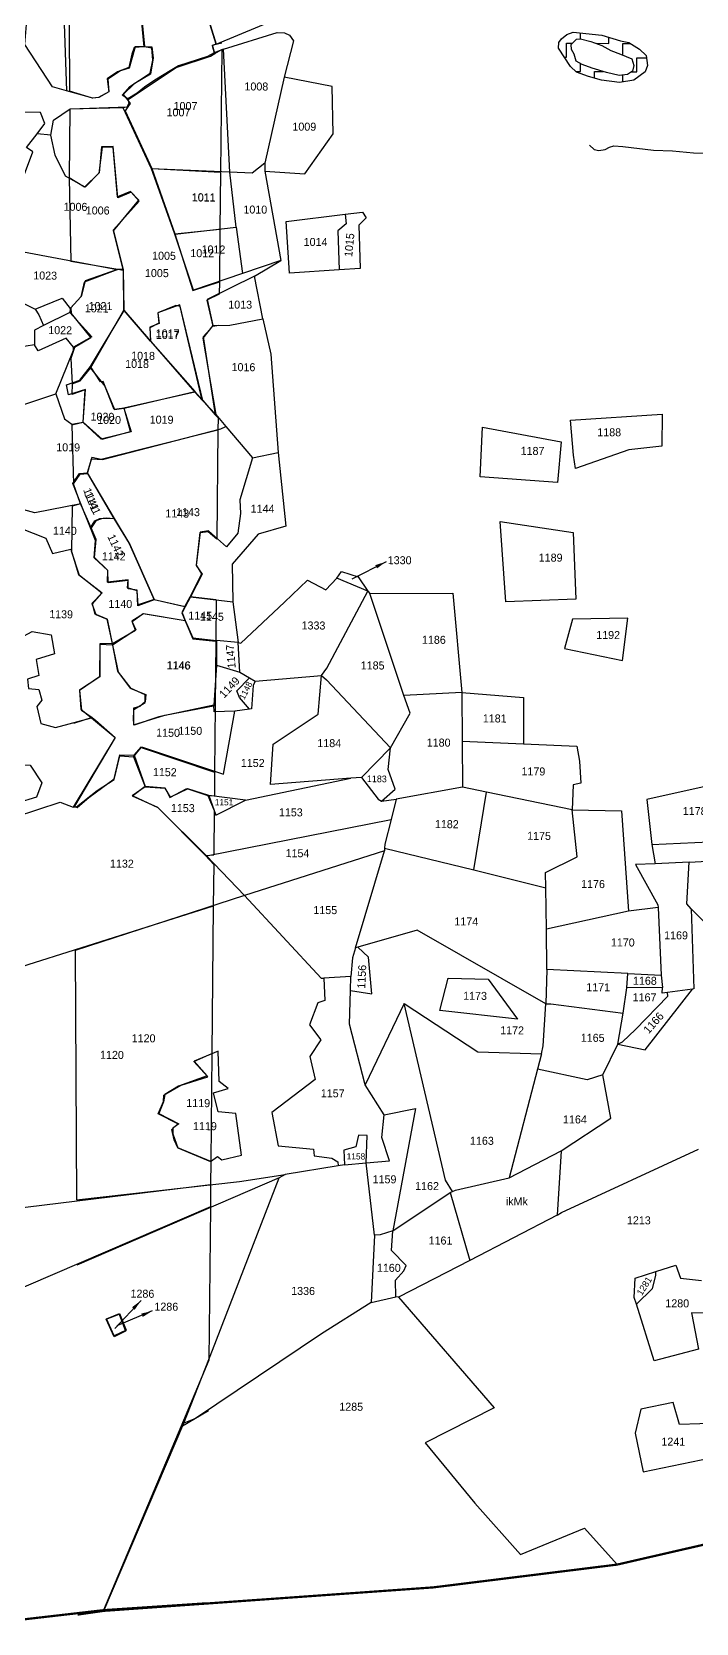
# Model space of a CAD drawing. Header units: metres. Extents: x 261324 to 273196, y 2168580 to 2176145.
# Drawn here: x 269066 to 269832, y 2172565 to 2174401 of the extents above; entities that cross this region are included whole.
import ezdxf

# ---------------------------------------------------------------- set-up
doc = ezdxf.new("R2010")
doc.units = ezdxf.units.M
for name, color, linetype in [('LINE_WATER', 4, 'Continuous'), ('OFF', 1, 'Continuous'), ('POLY_HATCH', 12, 'Continuous'), ('POLY_PARCEL', 6, 'Continuous'), ('SYM_ARROW', 1, 'Continuous'), ('TEXT_MAPIN', 7, 'Continuous'), ('TEXT_PARCEL', 7, 'Continuous'), ('V_BOUND_LINE', 7, 'Continuous')]:
    doc.layers.add(name, color=color, linetype=linetype)
doc.styles.get("Standard").update_dxf_attribs({"font": 'simplex.shx'})
doc.styles.add('TEXT_MAP', font='KRDEV050.TTF', dxfattribs={"height": 1.8})
doc.dimstyles.get("Standard").update_dxf_attribs({"dimtxt": 0.18, "dimasz": 0.18, "dimexe": 0.18, "dimexo": 0.0625, "dimgap": 0.09, "dimtad": 0, "dimtih": 1, "dimtoh": 1, "dimdec": 4, "dimzin": 0, "dimdsep": 46, "dimtxsty": 'Standard', "dimcen": 0.09, "dimadec": 0, "dimazin": 0, "dimtfac": 1, "dimtdec": 4, "dimtofl": 0, "dimtmove": 0, "dimatfit": 3, "dimfxl": 1, "dimtolj": 1, "dimtzin": 0, "dimarcsym": 0})

# ---------------------------------------------------------------- blocks, each defined once
blk = doc.blocks.new('TEXTARROW')
blk.add_leader([(0, 0), (8.637069701349446, 0)], dimstyle='Standard', override={"dimtxt": 2.5, "dimasz": 2.5, "dimexe": 1.25, "dimexo": 0.625, "dimgap": 0.625, "dimtad": 1, "dimtih": 0, "dimtoh": 0, "dimzin": 8, "dimcen": 2.5, "dimtofl": 1})
blk = doc.blocks.new('62')
at = {"layer": 'POLY_HATCH'}
h = blk.add_hatch(dxfattribs=at)
h.set_pattern_fill('ZIGZAG', color=256, scale=0.9999999999999999, angle=-0.7957495410019815, style=0)
h.set_pattern_definition([(359.204250458998, (275152.2432474227, 2172428.948187294), (3.218788203200321, 3.130599383974009), [3.174999999999998, -3.174999999999998]), (89.20425045899802, (275155.4179412163, 2172428.904092884), (-3.130599383974009, 3.218788203200321), [3.174999999999998, -3.174999999999998])])
h.paths.add_polyline_path([(275323.9899567827, 2173112.719869423), (275322.4625794051, 2173114.152924408), (275320.0617535267, 2173115.665341993), (275318.2503995976, 2173116.026652944), (275314.0307509464, 2173117.362642295), (275307.583115649, 2173118.124500582), (275306.1631830518, 2173117.606377152), (275304.9384963197, 2173116.614929939), (275304.3219536801, 2173115.81672649), (275304.3042151508, 2173114.539594099), (275306.9376691531, 2173110.401954514), (275308.2651326298, 2173109.106135713), (275310.941532602, 2173108.060504971), (275313.8907097708, 2173107.280006993), (275317.9188470466, 2173106.686215892), (275321.1548015748, 2173107.179113533), (275323.7368272601, 2173109.025705996), (275324.2281865563, 2173110.49795303)])
h.paths.add_polyline_path([(275321.2005483527, 2173110.47277396), (275320.8465093134, 2173109.200312561), (275319.7600764183, 2173108.475866554), (275317.8739958763, 2173108.300370049), (275314.9902131933, 2173108.945500229), (275311.8420557376, 2173109.930452398), (275309.5664171472, 2173110.768826343), (275308.2314847929, 2173111.526903522), (275307.7830674884, 2173113.146662947), (275307.1917322895, 2173114.163335948), (275307.1403419112, 2173115.306966546), (275308.3678294851, 2173116.500067781), (275309.2431452138, 2173116.555141196), (275311.5897799059, 2173115.984702623), (275313.9990082759, 2173115.077244667), (275316.0009400003, 2173113.906519895), (275318.2093208555, 2173113.069080117), (275320.7502677987, 2173111.958099753)], flags=16)
at = {"layer": 'LINE_WATER'}
blk.add_lwpolyline([(275311.0797972323, 2173092.616637354), (275312.142886004, 2173091.660645417), (275313.1489866921, 2173091.444978416), (275314.6315129333, 2173091.626080025), (275315.5806216271, 2173092.150740452), (275316.5269334575, 2173092.473749238), (275318.5428693232, 2173092.311289703), (275325.4594573178, 2173091.408456022), (275329.7622389841, 2173091.214231264), (275334.4648444737, 2173090.745531755), (275337.2888343884, 2173090.639079855), (275339.0432002338, 2173091.01809384), (275342.3520141809, 2173091.913365359), (275343.4281773905, 2173091.89841816), (275346.1045773628, 2173090.852787416), (275348.4512120549, 2173090.282348844), (275350.5269407228, 2173089.581213466), (275352.1318494657, 2173088.886617468), (275353.0641532442, 2173088.20136351), (275354.5614175379, 2173087.411458266)], dxfattribs=at)
at = {"layer": 'OFF'}
for points in [[(275194.3427371572, 2173149.48423743), (275194.2009719925, 2173105.675525256)], [(275194.2654184056, 2173101.586381406), (275194.0108320249, 2173086.133901013)], [(275194.0108320249, 2173086.133901013), (275194.2612359257, 2173067.308921352)], [(275235.5365496762, 2173063.726249986), (275241.5070295526, 2173067.217234515)], [(275194.1179671658, 2173045.484778265), (275194.3138443129, 2173039.829537053)], [(275194.3138443129, 2173039.829537053), (275194.2800133488, 2173037.393787204)], [(275194.2245749831, 2173030.525214946), (275194.4512905908, 2173017.343954052)], [(275194.1364515646, 2173012.326286254), (275193.9264695513, 2173002.149689284)], [(275194.127893033, 2172912.350896548), (275193.9763246028, 2172856.217599788)]]:
    blk.add_lwpolyline(points, dxfattribs=at)
at = {"layer": 'POLY_HATCH'}
for points in [[(275306.1631830518, 2173117.606377152), (275307.583115649, 2173118.124500582), (275314.0307509464, 2173117.362642295), (275318.2503995976, 2173116.026652944), (275320.0617535267, 2173115.665341993), (275322.4625794051, 2173114.152924408), (275323.9899567827, 2173112.719869423), (275324.2281865563, 2173110.49795303), (275323.7368272601, 2173109.025705996), (275321.1548015748, 2173107.179113533), (275317.9188470466, 2173106.686215892), (275313.8907097708, 2173107.280006993), (275310.941532602, 2173108.060504971), (275308.2651326298, 2173109.106135713), (275306.9376691531, 2173110.401954514), (275304.3042151508, 2173114.539594099), (275304.3219536801, 2173115.81672649), (275304.9384963197, 2173116.614929939)], [(275307.1403419112, 2173115.306966546), (275308.3678294851, 2173116.500067781), (275309.2431452138, 2173116.555141196), (275311.5897799059, 2173115.984702623), (275313.9990082759, 2173115.077244667), (275316.0009400003, 2173113.906519895), (275318.2093208555, 2173113.069080117), (275320.7502677987, 2173111.958099753), (275321.2005483527, 2173110.47277396), (275320.8465093134, 2173109.200312561), (275319.7600764183, 2173108.475866554), (275317.8739958763, 2173108.300370049), (275314.9902131933, 2173108.945500229), (275311.8420557376, 2173109.930452398), (275309.5664171472, 2173110.768826343), (275308.2314847929, 2173111.526903522), (275307.7830674884, 2173113.146662947), (275307.1917322895, 2173114.163335948)]]:
    blk.add_lwpolyline(points, close=True, dxfattribs=at)
at = {"layer": 'POLY_PARCEL'}
for points in [[(275211.1223612885, 2173115.524851978), (275207.5713224659, 2173155.29120699)], [(275221.9512586062, 2173133.773741686), (275227.2985239611, 2173115.947018517)], [(275227.2985239611, 2173115.947018517), (275241.9680038322, 2173121.913696347)], [(275228.896783522, 2173114.85862794), (275241.0565758471, 2173118.523788593), (275242.6536928106, 2173118.421728992), (275243.7652389053, 2173117.887096697), (275244.6664701831, 2173116.596561795), (275242.5564231112, 2173108.443970012)], [(275211.1223612885, 2173115.524851978), (275208.8820763457, 2173115.35627876), (275208.3021779149, 2173113.886624035), (275207.6207381776, 2173110.860798699), (275205.0497143135, 2173109.898059576), (275202.7506149282, 2173108.372409164), (275203.1091286365, 2173105.412013817), (275200.7739576444, 2173104.166432852), (275199.3732903054, 2173104.026133808), (275194.2009719925, 2173105.675525256)], [(275207.3233502376, 2173103.835836006), (275206.095816888, 2173104.651647726), (275207.8011265045, 2173106.584924094), (275212.3982160544, 2173109.556363629), (275212.998634901, 2173112.503440033), (275212.8360162067, 2173115.18154609), (275211.1223612885, 2173115.524851978)], [(275227.2985239611, 2173115.947018517), (275226.3756630467, 2173115.680270448), (275226.8474021673, 2173114.0483945)], [(275228.896783522, 2173114.85862794), (275226.8474021673, 2173114.0483945)], [(275230.1234071685, 2173087.161300611), (275228.896783522, 2173114.85862794)], [(275226.8474021673, 2173114.0483945), (275225.3568441833, 2173113.190461023), (275218.8146876371, 2173111.164611886), (275216.8807350163, 2173110.033270869), (275213.4553885343, 2173107.984099245), (275211.115780659, 2173106.41907312), (275209.4587439767, 2173105.084194182), (275207.3233502376, 2173103.835836006)], [(275238.02691196, 2173087.319757644), (275247.0496693837, 2173086.675243824), (275253.4885500752, 2173095.651743914), (275253.2761972763, 2173106.258240702), (275242.5564231112, 2173108.443970012)], [(275242.5564231112, 2173108.443970012), (275238.0518692252, 2173089.116622047)], [(275207.3233502376, 2173103.835836006), (275207.588619493, 2173102.793764288), (275207.0969479436, 2173101.921956935), (275206.2576490248, 2173101.819198251)], [(275206.2576490248, 2173101.819198251), (275194.2654184056, 2173101.586381406)], [(275212.5807362203, 2173088.07256934), (275206.2576490248, 2173101.819198251)], [(275206.1011525621, 2173065.207478651), (275203.8749678138, 2173074.135302745), (275209.6451686504, 2173081.004374968), (275207.7544752689, 2173082.987597454), (275204.8601996394, 2173081.769750041), (275203.9755358215, 2173092.884808045), (275201.4991206845, 2173092.979110126), (275200.6584383636, 2173087.11989822), (275197.4181721113, 2173084.009798257), (275194.0108320249, 2173086.133901013)], [(275217.6931660146, 2173073.279101292), (275212.5807362203, 2173088.07256934)], [(275230.1234071685, 2173087.161300611), (275212.5807362203, 2173088.07256934)], [(275238.0518692252, 2173089.116622047), (275235.1437284371, 2173086.900515819), (275230.1234071685, 2173087.161300611)], [(275231.5011435582, 2173074.764715998), (275230.1234071685, 2173087.161300611)], [(275238.0518692252, 2173089.116622047), (275238.02691196, 2173087.319757644)], [(275238.02691196, 2173087.319757644), (275241.5070295526, 2173067.217234515)], [(275243.4339702908, 2173064.379749299), (275242.7302596319, 2173075.968860728), (275256.0142410131, 2173077.518948109)], [(275256.0142410131, 2173077.518948109), (275256.2102130551, 2173075.320763756), (275254.344328938, 2173073.791246139), (275254.5666752518, 2173064.993216956)], [(275256.0142410131, 2173077.518948109), (275259.9363892549, 2173077.976617562), (275260.7256653132, 2173076.698265121), (275259.0879138075, 2173074.992753216), (275259.2985219219, 2173065.253965346), (275254.5666752518, 2173064.993216956)], [(275217.6931660146, 2173073.279101292), (275231.5011435582, 2173074.764715998)], [(275232.8684329957, 2173064.341818433), (275221.7537578071, 2173060.642222605), (275217.6931660146, 2173073.279101292)], [(275231.5011435582, 2173074.764715998), (275232.8684329957, 2173064.341818433)], [(275204.8157344545, 2173065.435624894), (275197.2335306213, 2173062.634828744), (275196.4288936939, 2173059.371084447), (275194.1569961948, 2173056.926481523), (275194.2191605347, 2173055.647603147), (275198.6584384799, 2173050.134402626), (275194.9115080083, 2173047.949914591), (275194.1179671658, 2173045.484778265)], [(275204.8157344545, 2173065.435624894), (275194.2612359257, 2173067.308921352)], [(275206.1011525621, 2173065.207478651), (275204.8157344545, 2173065.435624894)], [(275206.0967863958, 2173056.261419991), (275206.1011525621, 2173065.207478651)], [(275241.5070295526, 2173067.217234515), (275232.8684329957, 2173064.341818433)], [(275254.5666752518, 2173064.993216956), (275243.4339702908, 2173064.379749299)], [(275235.5365496762, 2173063.726249986), (275224.8742741277, 2173058.542615158), (275226.1123895111, 2173052.734404377)], [(275237.3612711064, 2173054.115777806), (275235.5365496762, 2173063.726249986)], [(275198.5180306016, 2173043.285689059), (275206.0967863958, 2173056.261419991)], [(275206.0967863958, 2173056.261419991), (275212.0729995626, 2173049.268186062)], [(275223.5786342321, 2173035.933763867), (275218.7757517136, 2173057.023862587), (275217.8195882323, 2173057.236832372), (275213.7610566907, 2173055.635774664), (275213.9680661139, 2173053.276556397), (275211.876512438, 2173052.307155311), (275212.0729995626, 2173049.268186062)], [(275226.1123895111, 2173052.734404377), (275229.869047815, 2173052.742133167), (275237.3612711064, 2173054.115777806)], [(275237.3612711064, 2173054.115777806), (275239.0885845441, 2173046.124148253), (275240.5796096647, 2173023.997739899)], [(275226.1123895111, 2173052.734404377), (275223.7947108294, 2173049.871088324), (275226.5925779784, 2173032.638906619)], [(275212.0729995626, 2173049.268186062), (275221.8998768543, 2173037.768989199)], [(275194.3138443129, 2173039.829537053), (275196.1212721488, 2173040.483380113), (275198.5180306016, 2173043.285689059)], [(275198.5180306016, 2173043.285689059), (275201.6584638485, 2173039.208331465), (275203.8638348198, 2173033.985756487), (275205.9054556749, 2173034.236968153)], [(275196.7897755225, 2173031.068688389), (275197.2514237193, 2173038.410873963), (275194.2800133488, 2173037.393787204)], [(275221.8998768543, 2173037.768989199), (275205.9054556749, 2173034.236968153)], [(275223.5786342321, 2173035.933763867), (275221.8998768543, 2173037.768989199)], [(275226.5925779784, 2173032.638906619), (275223.5786342321, 2173035.933763867)], [(275205.9054556749, 2173034.236968153), (275207.5103816201, 2173028.942856265), (275200.8142250251, 2173027.338495087), (275196.7897755225, 2173031.068688389)], [(275226.5925779784, 2173032.638906619), (275228.8687233794, 2173029.92244951)], [(275196.7897755225, 2173031.068688389), (275194.2245749831, 2173030.525214946)], [(275197.6799061816, 2173019.615517836), (275198.5945050018, 2173022.896267106), (275201.0301343266, 2173022.742622771), (275227.6985000402, 2173029.421277876), (275228.8687233794, 2173029.92244951)], [(275228.8687233794, 2173029.92244951), (275234.7694065342, 2173022.880301544)], [(275234.7694065342, 2173022.880301544), (275231.8431060694, 2173013.469809447), (275231.9996240831, 2173010.352468732), (275231.3392816408, 2173005.968458718), (275228.7785402195, 2173002.868890995), (275224.7929393541, 2173006.518670456), (275222.8706334502, 2173006.225865673), (275221.9678090581, 2172998.769995139), (275223.2586159346, 2172996.755163897), (275220.5932475452, 2172991.701678164)], [(275240.5796096647, 2173023.997739899), (275242.1876867911, 2173007.421092291), (275235.9296521404, 2173005.710801235), (275230.0010183163, 2172998.943771756), (275230.1237315792, 2172990.515144135)], [(275234.7694065342, 2173022.880301544), (275240.5796096647, 2173023.997739899)], [(275194.4512905908, 2173017.343954052), (275195.9989952415, 2173019.439172843), (275197.6799061816, 2173019.615517836)], [(275197.6799061816, 2173019.615517836), (275203.492975316, 2173009.430456477)], [(275196.0439803053, 2173012.770114395), (275194.4512905908, 2173017.343954052)], [(275196.0439803053, 2173012.770114395), (275194.1364515646, 2173012.326286254)], [(275198.3510244847, 2173007.403863543), (275196.1422289202, 2173012.487966902), (275196.0439803053, 2173012.770114395)], [(275203.492975316, 2173009.430456477), (275200.7354846793, 2173009.428817861), (275199.4102921946, 2173008.967966173), (275198.3510244847, 2173007.403863543)], [(275212.4295843995, 2172991.074619505), (275208.7747669928, 2172989.767490865), (275208.6637528397, 2172993.283578168), (275206.5899426168, 2172993.591948029), (275206.6160091028, 2172995.468673721), (275202.1332168311, 2172994.971804759), (275202.0918502291, 2172997.748071356), (275199.0557536433, 2173000.705718221), (275199.5113273727, 2173004.733132079), (275198.3510244847, 2173007.403863543)], [(275203.492975316, 2173009.430456477), (275206.891467883, 2173003.79192878), (275212.4295843995, 2172991.074619505)], [(275203.0255781408, 2172981.342074154), (275201.8264305828, 2172986.843543196), (275199.1643806397, 2172987.958845407), (275198.5572580877, 2172990.283682635), (275200.7081807827, 2172992.650089123), (275195.6487692943, 2172996.674225804), (275193.9264695513, 2173002.149689284)], [(275253.5375303086, 2172995.650295276), (275254.5974495935, 2172997.153218737), (275258.377146312, 2172995.942518888), (275260.5327619084, 2172992.689950656)], [(275231.2194158532, 2172981.38190707), (275231.8729742107, 2172981.225224654), (275241.7508114894, 2172990.353651639), (275246.9341813496, 2172995.253942168), (275251.0596136037, 2172993.039988888), (275253.5375303086, 2172995.650295276)], [(275260.5327619084, 2172992.689950656), (275253.5375303086, 2172995.650295276)], [(275219.4004647385, 2172989.440185561), (275212.4295843995, 2172991.074619505)], [(275219.4004647385, 2172989.440185561), (275218.7031964882, 2172988.151884812), (275219.3794769818, 2172986.35888921)], [(275220.5932475452, 2172991.701678164), (275219.4004647385, 2172989.440185561)], [(275220.5932475452, 2172991.701678164), (275230.1237315792, 2172990.515144135)], [(275230.1237315792, 2172990.515144135), (275231.2194158532, 2172981.38190707)], [(275249.9153147038, 2172973.775839257), (275251.1381441145, 2172975.395101176), (275260.5327619084, 2172992.689950656)], [(275260.5327619084, 2172992.689950656), (275260.5327619084, 2172992.689950656)], [(275260.5327619084, 2172992.689950656), (275260.96550788, 2172992.184756931)], [(275268.4595133481, 2172969.186089809), (275260.96550788, 2172992.184756931)], [(275260.96550788, 2172992.184756931), (275279.636070319, 2172992.062591365), (275281.4380205108, 2172969.755153424)], [(275203.0255781408, 2172981.342074154), (275208.2013560692, 2172984.317553874), (275207.4294226284, 2172986.285239957), (275209.9710261985, 2172988.007211449), (275219.3794769818, 2172986.35888921)], [(275219.3794769818, 2172986.35888921), (275221.0837258595, 2172982.461230228), (275226.3501022675, 2172981.828951723)], [(275203.0255781408, 2172981.342074154), (275200.1077094864, 2172981.302724735), (275200.0039981866, 2172973.835755046), (275195.4857111534, 2172970.783346738), (275195.9109871059, 2172966.403872716), (275198.2890955984, 2172964.70253885)], [(275225.6899456519, 2172967.328537254), (275213.3059511502, 2172964.784757058), (275207.7651846575, 2172962.924720619), (275207.5809363605, 2172964.045546143), (275207.6547212041, 2172966.480741058), (275210.2740180361, 2172968.04188005), (275210.2573576244, 2172969.719509888), (275206.9621186433, 2172971.282923634), (275204.1782357841, 2172975.135671718), (275203.0255781408, 2172981.342074154)], [(275231.2194158532, 2172981.38190707), (275226.3501022675, 2172981.828951723)], [(275226.3501022675, 2172981.828951723), (275226.3531970777, 2172976.297490172)], [(275231.6062629374, 2172974.706883498), (275231.2194158532, 2172981.38190707)], [(275226.3531970777, 2172976.297490172), (275225.6899456519, 2172967.328537254)], [(275226.3531970777, 2172976.297490172), (275231.6062629374, 2172974.706883498)], [(275233.6751938818, 2172966.339088468), (275231.4869964683, 2172968.997402554), (275230.907630413, 2172970.443217915), (275233.7565263734, 2172973.391844621)], [(275231.6062629374, 2172974.706883498), (275233.7565263734, 2172973.391844621)], [(275235.0141615787, 2172972.622711332), (275234.5213808086, 2172971.671042689), (275234.1684838197, 2172966.404123675), (275233.6751938818, 2172966.339088468)], [(275233.7565263734, 2172973.391844621), (275235.0141615787, 2172972.622711332)], [(275235.0141615787, 2172972.622711332), (275249.9153147038, 2172973.775839257)], [(275256.3380295866, 2172950.638225883), (275238.280783412, 2172949.37279419), (275238.9960902184, 2172958.442696865), (275249.1075948519, 2172965.124402205), (275249.9153147038, 2172973.775839257)], [(275249.9153147038, 2172973.775839257), (275251.0801277019, 2172972.778057341), (275265.3231156899, 2172957.439802465)], [(275265.3231156899, 2172957.439802465), (275269.7838838127, 2172965.156243869), (275268.4595133481, 2172969.186089809)], [(275281.4380205108, 2172969.755153424), (275268.4595133481, 2172969.186089809)], [(275281.4380205108, 2172969.755153424), (275281.4711611029, 2172958.794434512)], [(275281.4380205108, 2172969.755153424), (275295.318834799, 2172968.482591829), (275295.2722056265, 2172958.053697555)], [(275198.2890955984, 2172964.70253885), (275194.0747355635, 2172963.376254247)], [(275198.2890955984, 2172964.70253885), (275199.0701158487, 2172964.143785452), (275203.4106071813, 2172960.149602055), (275194.1657301006, 2172944.802022933), (275194.8011375464, 2172944.513631542), (275197.3893541977, 2172946.714210912), (275203.1223924971, 2172950.907951909), (275204.4758436963, 2172956.280788927), (275207.7114061785, 2172956.175940351)], [(275207.7114061785, 2172956.175940351), (275209.3756527285, 2172958.029912799), (275227.7513963904, 2172951.744043977), (275230.3858519721, 2172965.905422552)], [(275230.3858519721, 2172965.905422552), (275225.7082738394, 2172965.770699297), (275225.6899456519, 2172967.328537254)], [(275233.6751938818, 2172966.339088468), (275230.3858519721, 2172965.905422552)], [(275265.3231156899, 2172957.439802465), (275258.7483028157, 2172950.807135145)], [(275263.2408227801, 2172945.419532907), (275266.3232990748, 2172948.125211378), (275264.7635991552, 2172952.515013502), (275265.3231156899, 2172957.439802465)], [(275281.4711611029, 2172958.794434512), (275281.5025738187, 2172948.405182946)], [(275281.4711611029, 2172958.794434512), (275295.2722056265, 2172958.053697555)], [(275295.2722056265, 2172958.053697555), (275307.2475958866, 2172957.494725885), (275307.7894456057, 2172954.076126203), (275308.1141069499, 2172949.163597286), (275306.3900893632, 2172948.794901385), (275306.0662000671, 2172943.155176618)], [(275207.7114061785, 2172956.175940351), (275210.1005548286, 2172949.138240688)], [(275232.6344302529, 2172945.869846583), (275256.3380295866, 2172950.638225883)], [(275258.7483028157, 2172950.807135145), (275256.3380295866, 2172950.638225883)], [(275258.7483028157, 2172950.807135145), (275262.510086487, 2172945.846866858), (275263.2408227801, 2172945.419532907)], [(275210.1005548286, 2172949.138240688), (275207.3536279015, 2172947.019739958), (275212.9119168962, 2172944.386506633), (275223.8106617453, 2172933.442503996)], [(275224.4174411786, 2172946.982424113), (275219.7226480576, 2172948.485402488), (275215.8214402489, 2172946.702438308), (275214.6105489867, 2172948.716157138), (275210.1005548286, 2172949.138240688)], [(275224.4174411786, 2172946.982424113), (275225.9541061155, 2172942.527960763), (275232.6344302529, 2172945.869846583)], [(275232.6344302529, 2172945.869846583), (275224.4174411786, 2172946.982424113)], [(275281.5025738187, 2172948.405182946), (275266.5367756104, 2172945.815477051)], [(275286.8887768022, 2172947.250608355), (275281.5025738187, 2172948.405182946)], [(275283.8967803488, 2172929.844155118), (275286.8887768022, 2172947.250608355)], [(275306.0662000671, 2172943.155176618), (275286.8887768022, 2172947.250608355)], [(275263.2408227801, 2172945.419532907), (275266.5367756104, 2172945.815477051)], [(275266.5367756104, 2172945.815477051), (275265.3691324668, 2172941.257997139)], [(275306.0662000671, 2172943.155176618), (275317.1611649634, 2172942.853833117)], [(275307.1472099973, 2172932.58791914), (275306.0662000671, 2172943.155176618)], [(275317.1611649634, 2172942.853833117), (275318.6153135634, 2172920.256744883)], [(275223.8106617453, 2172933.442503996), (275265.3691324668, 2172941.257997139)], [(275265.3691324668, 2172941.257997139), (275263.9179448565, 2172935.781171538), (275263.8602268485, 2172934.866142266)], [(275232.2515707822, 2172924.415060061), (275223.8106617453, 2172933.442503996)], [(275263.8188283122, 2172934.209832844), (275232.2515707822, 2172924.415060061)], [(275257.1326420092, 2172912.486552996), (275263.8188283122, 2172934.209832844)], [(275263.8602268485, 2172934.866142266), (275263.8188283122, 2172934.209832844)], [(275263.8602268485, 2172934.866142266), (275283.8967803488, 2172929.844155118)], [(275300.0271356435, 2172929.128496813), (275307.1472099973, 2172932.58791914)], [(275323.9507452556, 2172935.258377275), (275324.6441713572, 2172930.897358431)], [(275283.8967803488, 2172929.844155118), (275300.0455046997, 2172925.672623918)], [(275300.0455046997, 2172925.672623918), (275300.0271356435, 2172929.128496813)], [(275324.6441713572, 2172930.897358431), (275320.2818713602, 2172930.726750709), (275325.2146308934, 2172921.676560448), (275325.2400223998, 2172921.022622253)], [(275332.3206716332, 2172931.197583136), (275324.6441713572, 2172930.897358431)], [(275332.7152794293, 2172920.71347898), (275331.7489197744, 2172921.855743805), (275332.3206716332, 2172931.197583136)], [(275332.3206716332, 2172931.197583136), (275343.0344057023, 2172931.735898814), (275345.0257719105, 2172930.137672122), (275338.1864271254, 2172915.066884607), (275332.7152794293, 2172920.71347898)], [(275300.0950990618, 2172916.342160254), (275300.0455046997, 2172925.672623918)], [(275232.2515707822, 2172924.415060061), (275194.127893033, 2172912.350896548)], [(275232.2515707822, 2172924.415060061), (275249.3770034, 2172905.698504141), (275249.9596699942, 2172905.667138087)], [(275318.6153135634, 2172920.256744883), (275300.0950990618, 2172916.342160254)], [(275325.2400223998, 2172921.022622253), (275318.6153135634, 2172920.256744883)], [(275325.2400223998, 2172921.022622253), (275325.829555755, 2172905.839656323)], [(275332.7152794293, 2172920.71347898), (275333.1522305295, 2172902.670437858), (275332.8466015729, 2172902.632334623)], [(275299.8274404826, 2172899.574418743), (275271.0355781919, 2172916.342567546), (275257.6531816436, 2172912.630925981)], [(275300.1643074087, 2172907.275895959), (275300.0950990618, 2172916.342160254)], [(275255.9386006205, 2172902.891964941), (275260.7212516969, 2172902.129868682), (275260.0494414617, 2172910.335591977), (275257.6531816436, 2172912.630925981)], [(275257.1326420092, 2172912.486552996), (275256.4138657915, 2172910.238848437), (275256.0547665693, 2172906.048742222)], [(275257.6531816436, 2172912.630925981), (275257.1326420092, 2172912.486552996)], [(275300.1643074087, 2172907.275895959), (275299.8274404826, 2172899.574418743)], [(275318.3217508662, 2172906.287497216), (275300.1643074087, 2172907.275895959)], [(275249.9596699942, 2172905.667138087), (275250.1847618723, 2172900.657829343), (275248.557583534, 2172900.189628066), (275246.6713008657, 2172895.209647364), (275249.2276898612, 2172891.861227398), (275246.7201189797, 2172888.116881487), (275247.8754189824, 2172882.898334515), (275238.0500058912, 2172875.5991528), (275239.4187784512, 2172868.070869119), (275247.3633862505, 2172867.248860644), (275247.4902469521, 2172865.774693488), (275251.5090981459, 2172865.178991182), (275252.8239409354, 2172864.375446137), (275252.8650427141, 2172863.470630109)], [(275256.0547665693, 2172906.048742222), (275249.9596699942, 2172905.667138087)], [(275255.9386006205, 2172902.891964941), (275256.0547665693, 2172906.048742222)], [(275318.0803592029, 2172903.051556233), (275318.3217508662, 2172906.287497216)], [(275318.3217508662, 2172906.287497216), (275325.829555755, 2172905.839656323)], [(275325.829555755, 2172905.839656323), (275326.0853178763, 2172903.038532963)], [(275259.0556326485, 2172881.663282488), (275255.6603357713, 2172895.330195217), (275255.9386006205, 2172902.891964941)], [(275267.992494425, 2172899.897901167), (275259.0556326485, 2172881.663282488)], [(275267.992494425, 2172899.897901167), (275284.5033381426, 2172888.866916812), (275298.7875339949, 2172888.349496998)], [(275278.5769046926, 2172857.526390001), (275276.9665194477, 2172860.042835284), (275267.992494425, 2172899.897901167)], [(275315.9829506901, 2172890.381287637), (275322.1036346265, 2172889.069269856), (275332.8466015729, 2172902.632334623)], [(275315.9829506901, 2172890.381287637), (275317.0215845633, 2172890.906744801), (275319.9574388489, 2172893.663538707), (275327.2796823298, 2172901.071107451), (275327.2669560513, 2172901.936711582)], [(275317.215671395, 2172897.370263849), (275318.0803592029, 2172903.051556233)], [(275326.0853178763, 2172903.038532963), (275318.0803592029, 2172903.051556233)], [(275327.2669560513, 2172901.936711582), (275326.0679380752, 2172901.787228156), (275326.0853178763, 2172903.038532963)], [(275332.8466015729, 2172902.632334623), (275327.2669560513, 2172901.936711582)], [(275298.7875339949, 2172888.349496998), (275299.1564639583, 2172890.160340367), (275299.8274404826, 2172899.574418743)], [(275299.8274404826, 2172899.574418743), (275300.9411355765, 2172899.559513311), (275317.215671395, 2172897.370263849)], [(275315.9829506901, 2172890.381287637), (275317.215671395, 2172897.370263849)], [(275312.5545535544, 2172883.524219887), (275315.9829506901, 2172890.381287637)], [(275298.7875339949, 2172888.349496998), (275297.8400296355, 2172884.881980808)], [(275297.8400296355, 2172884.881980808), (275291.3487262419, 2172860.517793878)], [(275312.5545535544, 2172883.524219887), (275309.0025266904, 2172882.371090395), (275297.8400296355, 2172884.881980808)], [(275303.0710517777, 2172866.490003574), (275314.2847917233, 2172873.7332278), (275312.5545535544, 2172883.524219887)], [(275263.3323195023, 2172874.879894971), (275259.0556326485, 2172881.663282488)], [(275259.1556910588, 2172864.1157223), (275264.4160556719, 2172864.508920313), (275262.7213163326, 2172869.784041132), (275263.3323195023, 2172874.879894971)], [(275263.3323195023, 2172874.879894971), (275270.3797828322, 2172876.217862815), (275265.0872381425, 2172848.757380739)], [(275259.1556910588, 2172864.1157223), (275259.4372908247, 2172870.246836154), (275257.4742421278, 2172870.347721258), (275256.8973169836, 2172867.70540511), (275254.1858113703, 2172866.957780959), (275254.2877951295, 2172863.692532459)], [(275254.2877951295, 2172863.692532459), (275259.1556910588, 2172864.1157223)], [(275260.9483785766, 2172847.784181958), (275259.1556910588, 2172864.1157223)], [(275291.3487262419, 2172860.517793878), (275303.0710517777, 2172866.490003574)], [(275302.0836791879, 2172851.97597946), (275303.0258185117, 2172852.62547547), (275333.9518766491, 2172866.625009755)], [(275303.0710517777, 2172866.490003574), (275302.0836791879, 2172851.97597946)], [(275239.5666289926, 2172860.835962437), (275193.9198455912, 2172841.543404441)], [(275193.9763246028, 2172856.217599788), (275230.6410909076, 2172860.140054189), (275240.9749612137, 2172861.616170402)], [(275217.7334936418, 2172805.801283478), (275224.2962887561, 2172822.176539677), (275239.5666289926, 2172860.835962437)], [(275240.9749612137, 2172861.616170402), (275239.5666289926, 2172860.835962437)], [(275252.8650427141, 2172863.470630109), (275240.9749612137, 2172861.616170402)], [(275254.2877951295, 2172863.692532459), (275252.8650427141, 2172863.470630109)], [(275278.5769046926, 2172857.526390001), (275279.2294729988, 2172857.790388565), (275291.3487262419, 2172860.517793878)], [(275265.0872381425, 2172848.757380739), (275278.0363170877, 2172857.307693582)], [(275278.0363170877, 2172857.307693582), (275278.5769046926, 2172857.526390001)], [(275278.0363170877, 2172857.307693582), (275282.3410344723, 2172841.934883075)], [(275302.0836791879, 2172851.97597946), (275282.3410344723, 2172841.934883075)], [(275260.9483785766, 2172847.784181958), (275260.0955241589, 2172832.706349482)], [(275265.0872381425, 2172848.757380739), (275262.226388259, 2172847.864591586), (275260.9483785766, 2172847.784181958)], [(275265.6617495108, 2172833.90512273), (275265.6160272667, 2172837.684932204), (275267.5105214737, 2172839.719988565), (275268.0185762373, 2172840.939935086), (275264.7260023808, 2172844.323120871), (275265.0872381425, 2172848.757380739)], [(275282.3410344723, 2172841.934883075), (275266.2183228246, 2172833.839721172)], [(275319.7258351641, 2172831.872162969), (275319.2599821849, 2172833.396345239), (275319.4676038244, 2172837.737059733), (275324.1297170509, 2172839.168849558)], [(275319.7258351641, 2172831.872162969), (275323.3663026115, 2172835.322632212), (275324.1437218848, 2172838.256647096), (275324.1297170509, 2172839.168849558)], [(275324.1297170509, 2172839.168849558), (275328.6414359788, 2172840.554451525), (275329.681461814, 2172837.644274914), (275334.437520234, 2172837.087414674)], [(275260.0955241589, 2172832.706349482), (275248.8496019756, 2172825.729512652), (275220.3815893368, 2172806.834828964), (275217.7334936418, 2172805.801283478)], [(275260.0955241589, 2172832.706349482), (275265.6617495108, 2172833.90512273)], [(275266.2183228246, 2172833.839721172), (275265.6617495108, 2172833.90512273)], [(275266.2183228246, 2172833.839721172), (275287.5494545837, 2172808.768936437), (275272.0203951806, 2172800.984550818), (275283.0772792531, 2172787.333922281), (275293.2291729656, 2172775.708151713), (275307.6510728477, 2172781.569246449), (275314.964525491, 2172773.309424334)], [(275339.7357644989, 2172829.622122613), (275332.1263869093, 2172829.806568028), (275333.5845055209, 2172821.639002379), (275323.6287990143, 2172819.102408205), (275319.7258351641, 2172831.872162969)], [(275199.4202364908, 2172763.748512831), (275217.7334936418, 2172805.801283478)]]:
    blk.add_lwpolyline(points, dxfattribs=at)
for points in [[(275286.5639344378, 2173029.356824946), (275304.2464036897, 2173025.994634356), (275303.3326395956, 2173016.780248826), (275285.9182005081, 2173018.224586309)], [(275307.0029499364, 2173022.913374672), (275306.3761554707, 2173030.823991699), (275327.0193559844, 2173032.009678797), (275326.8216458132, 2173024.846714951), (275319.4434278315, 2173024.016669071), (275307.4039709134, 2173019.962992028)], [(275291.5219901536, 2172990.073165833), (275290.3982922203, 2173008.174826807), (275306.7648963514, 2173005.542575814), (275307.2928685013, 2172990.516700407)], [(275318.9415291129, 2172986.197010469), (275306.5140008715, 2172986.026060684), (275304.6550054942, 2172979.475133055), (275317.630862243, 2172976.693656629)], [(275323.9507452556, 2172935.258377275), (275336.8242774567, 2172935.717613387), (275339.037890024, 2172943.04889836), (275336.7048274033, 2172948.33288507), (275322.912702454, 2172945.383315207)], [(275275.9935943766, 2172898.235666618), (275277.9324900091, 2172905.4774575), (275286.9202810347, 2172905.192869599), (275293.4686351579, 2172896.155800399)], [(275226.7542926383, 2172864.982938488), (275231.1891302832, 2172866.050184234), (275229.993560549, 2172875.441108757), (275225.971301539, 2172875.791456319), (275224.9994566526, 2172880.074933181), (275228.3029105687, 2172881.010653807), (275226.262783931, 2172882.634096007), (275226.0629097497, 2172889.45901962), (275220.678780305, 2172887.22703236), (275223.5792262661, 2172883.898374365), (275217.1141734179, 2172881.63231903), (275213.9941785287, 2172879.761525801), (275213.6770760225, 2172878.146285707), (275212.6582362436, 2172875.510105024), (275217.0944698288, 2172873.141719378), (275215.7557684837, 2172872.227788583), (275215.7373663513, 2172870.902878328), (275216.8728722597, 2172867.795054876), (275224.1962246326, 2172864.674905952), (275225.7824805048, 2172865.732637673)], [(275202.2382132309, 2172825.566576447), (275200.5670406502, 2172829.432364029), (275203.4577195729, 2172830.577309623), (275204.9148210949, 2172826.82223017)], [(275338.3379667692, 2172804.945813633), (275329.2580935658, 2172804.739527954), (275327.8047786767, 2172809.716814518), (275320.5650039524, 2172808.246802304), (275319.2624869582, 2172802.866072109), (275321.0070379006, 2172794.105566046), (275336.1760564433, 2172797.183251059)]]:
    blk.add_lwpolyline(points, close=True, dxfattribs=at)
at = {"layer": 'V_BOUND_LINE', "const_width": 0.4999999999999999}
for points in [[(275376.4338969559, 2172787.164786194), (275334.1772721699, 2172777.582488385), (275314.964525491, 2172773.309424334)], [(275314.964525491, 2172773.309424334), (275273.5949374328, 2172768.485199414), (275199.4202364908, 2172763.748512831)], [(275199.4202364908, 2172763.748512831), (275193.5431627959, 2172762.945638124)]]:
    blk.add_lwpolyline(points, dxfattribs=at)
at = {"layer": 'SYM_ARROW'}
for p, rotation in [((275264.6430467996, 2172999.281519707), 206.8024032871546), ((275210.839218293, 2172831.120507134), 202.2763152673717)]:
    blk.add_blockref('TEXTARROW', p, dxfattribs=dict(at, rotation=rotation))
at = {"layer": 'TEXT_MAPIN', "style": 'TEXT_MAP'}
blk.add_text('ikMk', height=1.8, rotation=359.204250458998, dxfattribs=at).set_placement((275290.5296760276, 2172854.320716064))
at = {"layer": 'TEXT_PARCEL', "style": 'TEXT_MAP'}
for s, height, rotation, p in [('1008', 1.8, 359.204250458998, (275233.5697966525, 2173105.532162567)), ('1007', 1.8, 359.204250458998, (275216.0143233403, 2173099.8478913)), ('1009', 1.8, 359.204250458998, (275244.2911127554, 2173096.41390155)), ('1011', 1.8, 359.204250458998, (275221.5549968422, 2173080.632943488)), ('1006', 1.8, 359.204250458998, (275197.6862022988, 2173077.90060101)), ('1010', 1.8, 359.204250458998, (275233.1334026371, 2173077.845127825)), ('1014', 1.8, 359.204250458998, (275246.6300162252, 2173070.459558567)), ('1015', 1.8, 84.08368521241341, (275257.5273983681, 2173067.809702732)), ('1012', 1.8, 359.204250458998, (275223.6518024314, 2173068.938771658)), ('1005', 1.8, 359.204250458998, (275210.8935277553, 2173063.71567631)), ('1021', 1.8, 359.204250458998, (275198.1635305528, 2173056.39596185)), ('1013', 1.8, 359.204250458998, (275229.5776343893, 2173056.486990091)), ('1017', 1.8, 359.204250458998, (275213.2055477389, 2173050.131773075)), ('1018', 1.8, 359.204250458998, (275206.2875389528, 2173043.308086473)), ('1016', 1.8, 359.204250458998, (275230.2092239421, 2173042.412459905)), ('1020', 1.8, 359.204250458998, (275199.9035891023, 2173030.762063644)), ('1019', 1.8, 359.204250458998, (275211.7188554195, 2173030.732870993)), ('1188', 1.8, 359.204250458998, (275312.3575971719, 2173027.169812438)), ('1187', 1.8, 359.204250458998, (275295.0780746121, 2173023.10551186)), ('1141', 1.8, 291.018142197373, (275196.6229322937, 2173015.936858648)), ('1143', 1.8, 359.204250458998, (275217.5059065485, 2173009.900973811)), ('1144', 1.8, 359.204250458998, (275234.2770187184, 2173010.537260185)), ('1142', 1.8, 294.3330645532719, (275201.9774938112, 2173005.415004771)), ('1330', 1.8, 359.204250458998, (275265.0199213049, 2172998.729055433)), ('1189', 1.8, 359.204250458998, (275298.9764351364, 2172999.069472604)), ('1140', 1.8, 359.204250458998, (275202.1319476918, 2172989.361469545)), ('1145', 1.8, 359.204250458998, (275222.7025064942, 2172986.330950975)), ('1333', 1.8, 359.204250458998, (275245.5298288709, 2172984.192235698)), ('1186', 1.8, 359.204250458998, (275272.5861482394, 2172980.77268096)), ('1192', 1.8, 359.204250458998, (275311.7820949446, 2172981.565583207)), ('1147', 1.8, 94.40306931228797, (275230.6740073129, 2172975.620984728)), ('1146', 1.8, 359.204250458998, (275215.1847861495, 2172975.457124385)), ('1185', 1.8, 359.204250458998, (275258.7755482948, 2172975.106614004)), ('1149', 1.8, 46.03378835151331, (275227.9945937014, 2172968.715685464)), ('1148', 1.4, 62.62464611325925, (275232.5367323119, 2172968.36282823)), ('1181', 1.8, 359.204250458998, (275286.1392122807, 2172962.983936403)), ('1150', 1.8, 359.204250458998, (275217.6596604584, 2172960.700643396)), ('1184', 1.8, 359.204250458998, (275248.8855100871, 2172957.705105104)), ('1180', 1.8, 359.204250458998, (275273.4914367823, 2172957.64858679)), ('1152', 1.8, 359.204250458998, (275231.6469893141, 2172953.365366946)), ('1183', 1.5, 359.204250458998, (275259.9802808992, 2172949.731024965)), ('1179', 1.8, 359.204250458998, (275294.7492208958, 2172951.009244069)), ('1151', 1.4, 359.204250458998, (275225.7239601351, 2172944.761748453)), ('1153', 1.8, 359.204250458998, (275240.130329558, 2172942.196855982)), ('1178', 1.8, 359.204250458998, (275330.9517001153, 2172941.82859549)), ('1182', 1.8, 359.204250458998, (275275.1900957378, 2172939.287177182)), ('1175', 1.8, 359.204250458998, (275295.9144104624, 2172936.494838335)), ('1154', 1.8, 359.204250458998, (275241.5557012138, 2172932.991648042)), ('1176', 1.8, 359.204250458998, (275307.9740659102, 2172925.573648416)), ('1155', 1.8, 359.204250458998, (275247.7213199137, 2172920.156093572)), ('1174', 1.8, 359.204250458998, (275279.406657594, 2172917.363430856)), ('1170', 1.8, 359.204250458998, (275314.5685656862, 2172912.382074565)), ('1169', 1.8, 359.204250458998, (275326.5597028219, 2172913.897369864)), ('1156', 1.8, 86.71399380701172, (275259.2447924567, 2172903.238704708)), ('1171', 1.8, 359.204250458998, (275308.9544141078, 2172902.349781753)), ('1168', 1.8, 359.204250458998, (275319.4728429292, 2172903.727656367)), ('1173', 1.8, 359.204250458998, (275281.2599168586, 2172900.619409697)), ('1167', 1.8, 359.204250458998, (275319.3749065019, 2172900.007563242)), ('1166', 1.8, 48.01063423212656, (275322.9241559423, 2172892.517709225)), ('1120', 1.8, 359.204250458998, (275206.6534449934, 2172891.618338577)), ('1172', 1.8, 359.204250458998, (275289.5303163585, 2172892.791621047)), ('1165', 1.8, 359.204250458998, (275307.6457941365, 2172890.98180795)), ('1157', 1.8, 359.204250458998, (275249.0893503473, 2172878.930624797)), ('1119', 1.8, 359.204250458998, (275220.296317127, 2172871.749487028)), ('1164', 1.8, 359.204250458998, (275303.5176962644, 2172872.652771649)), ('1163', 1.8, 359.204250458998, (275282.5645897392, 2172868.00643519)), ('1158', 1.4, 359.204250458998, (275254.8062131118, 2172864.899833915)), ('1159', 1.8, 359.204250458998, (275260.596814368, 2172859.501741481)), ('1162', 1.8, 359.204250458998, (275270.14711511, 2172857.906930352)), ('1213', 1.8, 359.204250458998, (275317.7203477243, 2172849.854572624)), ('1161', 1.8, 359.204250458998, (275273.0896442406, 2172845.634581619)), ('1160', 1.8, 359.204250458998, (275261.4156907235, 2172839.576511948)), ('1336', 1.8, 359.204250458998, (275242.1004105043, 2172834.51751577)), ('1281', 1.5, 57.42852947553325, (275320.9656904801, 2172833.649468588)), ('1286', 1.8, 359.204250458998, (275211.3182180604, 2172831.205660731)), ('1280', 1.8, 359.204250458998, (275326.2196036297, 2172831.117633554)), ('1285', 1.8, 359.204250458998, (275252.7305633039, 2172808.394085231)), ('1241', 1.8, 359.204250458998, (275325.1102787202, 2172800.011502411))]:
    blk.add_text(s, height=height, rotation=rotation, dxfattribs=at).set_placement(p)
blk = doc.blocks.new('FV D')
blk.add_blockref('62', (0, 0))
blk = doc.blocks.new('HF')
at = {"layer": 'OFF'}
for points in [[(274063.8582072915, 2172956.633171926), (274063.8582072915, 2172929.020138635)], [(274063.8582072915, 2172929.020138635), (274063.8582072915, 2172916.176849069)], [(274063.8582072915, 2172916.176849069), (274063.8582072915, 2172904.34346744)], [(274063.8582072915, 2172904.34346744), (274063.8582072915, 2172901.58761982)], [(274063.8582072915, 2172873.779073728), (274063.8582072915, 2172871.000844233)], [(274063.8582072915, 2172871.000844233), (274063.8582072915, 2172846.52078965)], [(274063.8582072915, 2172832.842184497), (274063.8582072915, 2172823.52136717)], [(274063.8582072915, 2172823.52136717), (274063.8582072915, 2172809.055941992)], [(274063.8582072915, 2172809.055941992), (274063.8512013801, 2172794.106317624)], [(274063.8512013801, 2172794.106317624), (274063.8582072915, 2172788.719612615)], [(274063.8582072915, 2172785.451272964), (274063.8582072915, 2172775.464682971)], [(274063.8582072915, 2172773.285789057), (274063.8582072915, 2172763.964971731)], [(274063.8582072915, 2172763.964971731), (274063.8582072915, 2172730.7832783)], [(274063.8582072915, 2172730.7832783), (274063.8582072915, 2172706.512834168)], [(274063.8582072915, 2172706.512834168), (274063.8582072915, 2172701.307700197)], [(274063.8582072915, 2172701.307700197), (274063.8582072915, 2172696.296284426)], [(274063.8582072915, 2172696.296284426), (274063.8582072915, 2172661.866122783)]]:
    blk.add_lwpolyline(points, dxfattribs=at)
at = {"layer": 'POLY_PARCEL'}
for points in [[(274042.2214258872, 2172996.876604991), (274046.4873127752, 2172957.124362485)], [(274027.1628618208, 2172990.148574657), (274029.0696344214, 2172946.988614004)], [(274062.6109403027, 2172957.80060079), (274056.9500722115, 2172975.399071224)], [(274029.0696344214, 2172946.988614004), (274025.8695752567, 2172947.857071445), (274019.5718593429, 2172957.298941007), (274020.0563016369, 2172963.593520715), (274016.5441138434, 2172963.230371322), (274013.5769236305, 2172967.830256307), (274010.5997463716, 2172963.75245355)], [(274046.4873127752, 2172957.124362485), (274044.3993837422, 2172956.996317733), (274043.0671749689, 2172952.214856834), (274041.1294170957, 2172951.609610286), (274038.3438889755, 2172949.672815966), (274038.5861101225, 2172946.828151825), (274036.3455758155, 2172945.557130172), (274035.0133670422, 2172945.375556695), (274029.0696344214, 2172946.988614004)], [(274046.4873127752, 2172957.124362485), (274048.1520512386, 2172957.072364504), (274048.4641867796, 2172954.472508667), (274047.8919360623, 2172950.936704295), (274044.2503235945, 2172948.700827843), (274041.8052429404, 2172946.256963787), (274042.7602438144, 2172945.086901013)], [(274042.7602438144, 2172945.086901013), (274053.6756165677, 2172952.446676405), (274061.3229974092, 2172955.098528063), (274062.2927170584, 2172955.685530473)], [(274062.2927170584, 2172955.685530473), (274061.7912073969, 2172957.5943901), (274062.6109403027, 2172957.80060079)], [(274062.2927170584, 2172955.685530473), (274063.8582072915, 2172956.633171926)], [(274062.6109403027, 2172957.80060079), (274063.8582072915, 2172958.114361268)], [(274042.7602438144, 2172945.086901013), (274043.4179577009, 2172944.281072918), (274042.8837385497, 2172943.504414113)], [(274022.533607947, 2172937.240319432), (274024.2570934234, 2172939.554299323), (274023.2882126031, 2172942.035816511), (274019.2310309963, 2172942.096342629)], [(274025.624867549, 2172936.981761329), (274026.1698613622, 2172940.31062466), (274029.9267530958, 2172942.954563187), (274042.8837385497, 2172943.504414113)], [(274042.8837385497, 2172943.504414113), (274042.2734495901, 2172942.617163454), (274048.414209309, 2172929.696101585)], [(274015.4766295908, 2172926.78356643), (274017.2327216038, 2172924.786248432), (274018.3227129977, 2172924.846772111), (274018.9282620976, 2172925.694120693), (274021.5926796443, 2172933.138669818), (274020.1999155842, 2172934.107065758), (274022.533607947, 2172937.240319432)], [(274025.624867549, 2172936.981761329), (274022.533607947, 2172937.240319432)], [(274042.2971624874, 2172906.904876824), (274039.9158323352, 2172915.798083371), (274045.6079953815, 2172922.334760235), (274043.8519033684, 2172924.332078233), (274040.8241541013, 2172923.000532901), (274039.6736111882, 2172934.560770259), (274037.0697489283, 2172934.439720462), (274036.5853104019, 2172928.629339943), (274033.4364543288, 2172925.361000292), (274029.0159447691, 2172927.7819938), (274026.6542998886, 2172932.442402463), (274025.624867549, 2172936.981761329)], [(274048.414209309, 2172929.696101585), (274063.8582072915, 2172929.020138635)], [(274048.414209309, 2172929.696101585), (274053.7205569021, 2172915.084908753)], [(274053.7205569021, 2172915.084908753), (274063.8582072915, 2172916.176849069)], [(274053.7205569021, 2172915.084908753), (274057.9366999839, 2172902.315578591), (274063.8582072915, 2172904.34346744)], [(274008.1277239319, 2172905.703678183), (274017.3320747717, 2172911.090383192), (274040.9043984273, 2172906.904876824)], [(274040.9043984273, 2172906.904876824), (274033.6983607475, 2172904.302309839), (274032.7900352139, 2172900.731346914), (274030.3678388142, 2172898.007730132)], [(274042.2971624874, 2172906.904876824), (274040.9043984273, 2172906.904876824)], [(274042.5393798669, 2172897.705106857), (274042.2971624874, 2172906.904876824)], [(274063.8582072915, 2172901.58761982), (274061.0580820991, 2172900.1836981), (274062.514725751, 2172894.360019295)], [(274020.0853265811, 2172898.996536325), (274022.5075267483, 2172897.78604079)], [(274022.5075267483, 2172897.78604079), (274028.5630177475, 2172900.328081658), (274030.3678388142, 2172898.007730132)], [(274022.5075267483, 2172897.78604079), (274023.3552932277, 2172896.515019137), (274024.3798185533, 2172894.114983413)], [(274030.3678388142, 2172898.007730132), (274030.3072872949, 2172897.09985787)], [(274035.0911248076, 2172884.994900082), (274042.5393798669, 2172897.705106857)], [(274048.5353290412, 2172890.883927493), (274042.5393798669, 2172897.705106857)], [(274060.375342687, 2172877.599104878), (274055.0147070476, 2172899.115299082), (274050.0492036747, 2172897.239030881), (274050.4125353952, 2172894.818039811), (274048.3536669484, 2172893.970691229), (274048.5353290412, 2172890.883927493)], [(274030.3072872949, 2172897.09985787), (274024.3798185533, 2172894.114983413)], [(274030.3072872949, 2172897.09985787), (274035.284616901, 2172891.733560677), (274031.1668762399, 2172889.312567169)], [(274062.514725751, 2172894.360019295), (274060.3297602732, 2172891.91615524), (274063.1924458886, 2172874.455036678)], [(274062.514725751, 2172894.360019295), (274063.8582072915, 2172894.620004878)], [(274024.3798185533, 2172894.114983413), (274022.3745937092, 2172893.105219435), (274022.435148996, 2172889.776356104)], [(274031.1668762399, 2172889.312567169), (274029.5318948004, 2172891.370413723), (274023.2947417085, 2172888.404697346), (274022.435148996, 2172889.776356104)], [(274048.5353290412, 2172890.883927493), (274058.5614994768, 2172879.623470457)], [(274022.435148996, 2172889.776356104), (274012.9885770092, 2172888.202711178)], [(274027.3400895471, 2172878.821370171), (274031.1906718718, 2172888.641664509), (274031.1668762399, 2172889.312567169)], [(274033.5166948873, 2172872.466266784), (274034.0011371812, 2172879.85029223), (274030.1861767215, 2172878.579270577), (274029.7017344275, 2172880.879214288), (274032.6689284079, 2172881.968660025), (274035.0911248076, 2172884.994900082)], [(274042.7566638245, 2172875.749884258), (274040.4555742309, 2172875.447258545), (274037.9728225445, 2172881.681314574), (274037.3672734445, 2172881.620788455), (274035.0911248076, 2172884.994900082)], [(274016.5007610352, 2172873.253089248), (274016.1374293148, 2172874.947783972), (274027.3400895471, 2172878.821370171)], [(274027.3400895471, 2172878.821370171), (274029.3384064746, 2172873.192565568), (274030.9733879141, 2172871.982070033), (274033.5166948873, 2172872.466266784)], [(274042.7566638245, 2172875.749884258), (274058.5614994768, 2172879.623470457)], [(274058.5614994768, 2172879.623470457), (274060.375342687, 2172877.599104878)], [(274060.375342687, 2172877.599104878), (274063.1924458886, 2172874.455036678)], [(274033.5166948873, 2172872.466266784), (274037.8517119709, 2172868.729008204), (274044.2099794039, 2172870.484226608), (274042.7566638245, 2172875.749884258)], [(274063.1924458886, 2172874.455036678), (274063.8582072915, 2172873.779073728)], [(274063.8582072915, 2172871.000844233), (274037.6345222011, 2172864.161544095), (274035.5756537544, 2172864.585217166), (274034.5462214148, 2172861.07477792)], [(274033.2139310871, 2172854.127246409), (274031.333204542, 2172858.686278433), (274032.8470791756, 2172860.925696026), (274034.5462214148, 2172861.07477792)], [(274034.5462214148, 2172861.07477792), (274040.7379397684, 2172850.926951303)], [(274033.2139310871, 2172854.127246409), (274022.8590397707, 2172852.008877857), (274004.9953319043, 2172856.669288958)], [(274007.4071525645, 2172851.742652177), (274008.6182545319, 2172852.58999832), (274018.5492612776, 2172851.197929308), (274019.6998041907, 2172848.534838644), (274025.3919710044, 2172846.295421051), (274026.9663971572, 2172842.906031602), (274031.023578764, 2172843.874427543), (274032.8402260637, 2172838.245622939), (274038.1690573895, 2172834.190460824), (274035.8679715634, 2172831.769469754), (274036.776297097, 2172829.287952566), (274039.3801593569, 2172828.259030508), (274040.5981144361, 2172822.431921433)], [(274035.4262370126, 2172848.764439365), (274033.2139310871, 2172854.127246409)], [(274035.4262370126, 2172848.764439365), (274036.3592632016, 2172850.333857047), (274037.5098061147, 2172850.878579916), (274038.9631254615, 2172850.999629713), (274040.7379397684, 2172850.926951303)], [(274049.8630205627, 2172832.781660817), (274046.2902774824, 2172831.510641603), (274046.0480563354, 2172834.718457574), (274043.8680773152, 2172835.323704123), (274043.9891878886, 2172837.139448645), (274039.326457182, 2172836.594725776), (274039.4475677555, 2172839.197290322), (274036.2987116824, 2172842.041956902), (274036.6014843486, 2172845.91554554), (274035.4262370126, 2172848.764439365)], [(274040.7379397684, 2172850.926951303), (274044.2955660678, 2172845.096231494), (274049.8630205627, 2172832.781660817)], [(274057.9438883871, 2172833.465514798), (274060.5812422685, 2172838.652565015), (274059.3095887819, 2172840.589359334), (274060.0968037421, 2172847.97338478), (274061.8528957551, 2172848.154958257), (274063.8582072915, 2172846.52078965)], [(274056.8268370955, 2172831.26853957), (274057.9438883871, 2172833.465514798)], [(274063.8582072915, 2172832.842184497), (274057.9438883871, 2172833.465514798)], [(274049.8630205627, 2172832.781660817), (274056.8268370955, 2172831.26853957)], [(274056.8268370955, 2172831.26853957), (274056.1607327088, 2172829.81594444), (274056.9289952214, 2172828.017980689)], [(274056.9289952214, 2172828.017980689), (274047.561930969, 2172829.513321166), (274044.8975134223, 2172827.818626442), (274045.8663904751, 2172825.94235824), (274040.5981144361, 2172822.431921433)], [(274056.9289952214, 2172828.017980689), (274058.6434843952, 2172824.005563921), (274063.8582072915, 2172823.52136717)], [(274012.7612759758, 2172823.517256029), (274017.0051259545, 2172822.231961417), (274022.5612213882, 2172825.31153731), (274026.8040586548, 2172824.604749081), (274027.6122172371, 2172820.364024578), (274023.5209094692, 2172819.051419259), (274024.1270312316, 2172815.416509407), (274021.6015333072, 2172814.608752475), (274021.8035701271, 2172812.488390224), (274024.1775385528, 2172812.286450381), (274024.834171404, 2172809.863179585), (274023.7229538242, 2172808.449603125), (274024.6826419053, 2172804.612758308), (274027.9657910907, 2172803.804998938), (274036.0381684389, 2172806.029453392)], [(274040.5981144361, 2172822.431921433), (274037.7520310292, 2172822.55297123), (274037.8125825484, 2172815.229471902), (274033.2709661828, 2172812.203231846), (274033.6342941357, 2172807.966496254), (274036.0381684389, 2172806.029453392)], [(274040.5981144361, 2172822.431921433), (274041.9303194419, 2172816.379441319), (274044.8369581355, 2172812.687428596), (274048.2280353556, 2172811.416406944), (274048.1069247821, 2172809.72171222), (274046.8958265823, 2172808.6927926), (274045.5030625222, 2172808.26911709), (274045.5030625222, 2172804.516580687), (274052.5274343418, 2172806.755998281), (274063.8582072915, 2172809.055941992)], [(274036.0381684389, 2172806.029453392), (274041.4458809155, 2172801.671916546), (274032.1204195021, 2172785.874943597)], [(274032.1204195021, 2172785.874943597), (274032.9076306948, 2172785.995993394), (274037.5098061147, 2172789.688006117), (274041.2642112877, 2172792.230049422), (274042.5358647743, 2172797.556230752), (274045.6241693282, 2172797.374657275)], [(274045.6241693282, 2172797.374657275), (274047.2591507677, 2172799.432498953), (274063.8512013801, 2172794.106317624)], [(274012.960252823, 2172788.276424113), (274013.0813633964, 2172790.697415182), (274015.9274468033, 2172794.389427905), (274019.8635178366, 2172795.297300166), (274022.346269523, 2172795.236776487), (274025.0106870696, 2172791.302664169), (274023.860140389, 2172788.034326956), (274019.4396308294, 2172786.642255506), (274017.4413176693, 2172784.281788115)], [(274045.6241693282, 2172797.374657275), (274048.2885831073, 2172790.656404495)], [(274048.2885831073, 2172790.656404495), (274045.3819444137, 2172788.598562817), (274051.07410746, 2172786.05652195), (274062.0218206725, 2172775.296304487)], [(274048.2885831073, 2172790.656404495), (274052.7696479537, 2172790.353781221), (274053.8596355801, 2172788.295937105), (274057.6745960399, 2172790.353781221), (274062.3978820333, 2172788.780136294)], [(274016.4536640077, 2172779.488819223), (274018.4605551103, 2172779.340234368), (274019.1872110162, 2172783.576969959), (274029.1787768162, 2172786.966359408), (274032.1204195021, 2172785.874943597)], [(274062.3978820333, 2172788.780136294), (274063.8582072915, 2172788.719612615)], [(274062.3978820333, 2172788.780136294), (274063.8582072915, 2172785.451272964)], [(274062.0218206725, 2172775.296304487), (274063.8582072915, 2172775.464682971)], [(274062.0218206725, 2172775.296304487), (274063.8582072915, 2172773.285789057)], [(274063.8582072915, 2172763.964971731), (274011.8668179193, 2172746.933482004)], [(274063.8582072915, 2172706.512834168), (274056.4125911621, 2172709.478548106), (274055.5648209152, 2172711.294292628), (274055.019827102, 2172713.654760018), (274056.3520358753, 2172714.925781671), (274051.9315263156, 2172717.104673147), (274053.0820692288, 2172719.888813609), (274053.142620748, 2172721.341411177), (274057.0181364944, 2172723.641352449), (274063.0130759744, 2172725.517620651), (274059.8642199014, 2172728.967533778), (274063.8582072915, 2172730.7832783)], [(274011.2060709406, 2172694.342649393), (274063.8582072915, 2172701.307700197)], [(274063.8582072915, 2172696.296284426), (273958.7717330286, 2172649.822895588), (273958.5457016827, 2172649.775222446)], [(274042.528081086, 2172666.863260398), (274040.7114337862, 2172670.797372715), (274043.6180724798, 2172672.00786825), (274045.0713880592, 2172668.19480573), (274042.528081086, 2172666.863260398)], [(274063.8582072915, 2172661.866122783), (274057.674444054, 2172646.746398703)], [(274057.674444054, 2172646.746398703), (274063.8582072915, 2172650.547987458)], [(274057.674444054, 2172646.746398703), (274040.7563877887, 2172605.380593952)]]:
    blk.add_lwpolyline(points, dxfattribs=at)
at = {"layer": 'V_BOUND_LINE', "const_width": 0.5}
for points in [[(274040.7563877887, 2172605.380593952), (274017.0794063025, 2172602.414880014), (274014.5370449758, 2172558.307010536)], [(274063.8582072915, 2172607.147430426), (274040.7563877887, 2172605.380593952)]]:
    blk.add_lwpolyline(points, dxfattribs=at)
at = {"layer": 'SYM_ARROW', "rotation": 227.3487490708696}
blk.add_blockref('TEXTARROW', (274048.4806069662, 2172675.123560438), dxfattribs=at)
at = {"layer": 'TEXT_PARCEL', "style": 'TEXT_MAP'}
for s, p in [('1007', (274053.1677110841, 2172942.913401625)), ('1011', (274057.4544602531, 2172922.436406231)), ('1006', (274028.6632591454, 2172920.00731345)), ('1005', (274048.674112635, 2172909.196644015)), ('1012', (274057.260842136, 2172909.850713474)), ('1023', (274021.9978662379, 2172904.480007583)), ('1021', (274033.655076926, 2172897.204133026)), ('1022', (274025.4894236522, 2172892.226513055)), ('1017', (274049.6840017819, 2172891.374558864)), ('1018', (274044.1836867874, 2172886.646105731)), ('1020', (274035.1806149642, 2172872.857128882)), ('1019', (274027.5453583516, 2172865.9029254)), ('1143', (274052.1966175401, 2172851.259510937)), ('1140', (274026.9882065859, 2172847.137363825)), ('1142', (274038.0387650545, 2172841.486343561)), ('1139', (274026.3217776849, 2172828.350756704)), ('1145', (274057.5980677506, 2172828.349496643)), ('1146', (274052.8156804163, 2172817.093478187)), ('1150', (274050.6333228045, 2172801.932500515)), ('1152', (274049.9874967709, 2172793.0695805)), ('1153', (274054.1083218936, 2172785.030697634)), ('1132', (274040.5431285665, 2172772.403887743)), ('1120', (274038.7297717161, 2172729.372529088)), ('1119', (274058.2295216699, 2172718.724301834)), ('1286', (274046.1027072205, 2172675.731004732))]:
    blk.add_text(s, height=1.8, dxfattribs=at).set_placement(p)
blk.add_text('1141', height=1.8, rotation=294.87275431177, dxfattribs=at).set_placement((274033.9063722307, 2172856.362159729))
blk = doc.blocks.new('FD')
blk.add_blockref('HF', (0, 0))

msp = doc.modelspace()

# ---------------------------------------------------------------- block references
for name, p, xscale, yscale, zscale, rotation in [('FV D', (-1060989.413511926, -8981905.231263852), 5.129170501941362, 5.129170501941362, 5.129170501941362, 0.4183383057612413), ('FD', (-1245917.777246169, -8959559.426849019), 5.130451255006628, 5.130451255006628, 5.130451255006628, 359.438771853458)]:
    msp.add_blockref(name, p, dxfattribs=dict(xscale=xscale, yscale=yscale, zscale=zscale, rotation=rotation))

doc.saveas('drawing.dxf')
